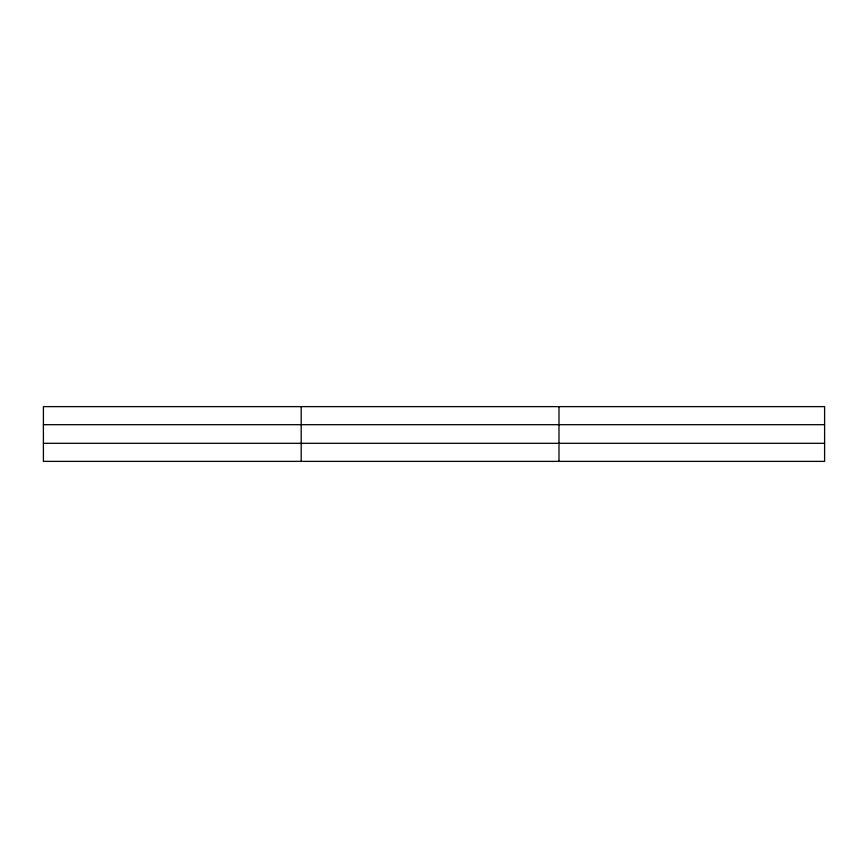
<?xml version="1.0" encoding="UTF-8"?>
<svg xmlns="http://www.w3.org/2000/svg" width="868" height="868" viewBox="0 0 868 868"><rect width="100%" height="100%" fill="white"/><g stroke="black" fill="none" stroke-linecap="round" stroke-linejoin="round"><path stroke-width="1.3" d="M301.196 406.625L301.196 461.375M558.992 406.625L558.992 461.375M824.6 424.691L824.6 406.625L43.4 406.625L43.4 461.375L824.6 461.375L824.6 424.691L43.4 424.691M43.4 443.309L824.6 443.309"/></g></svg>
